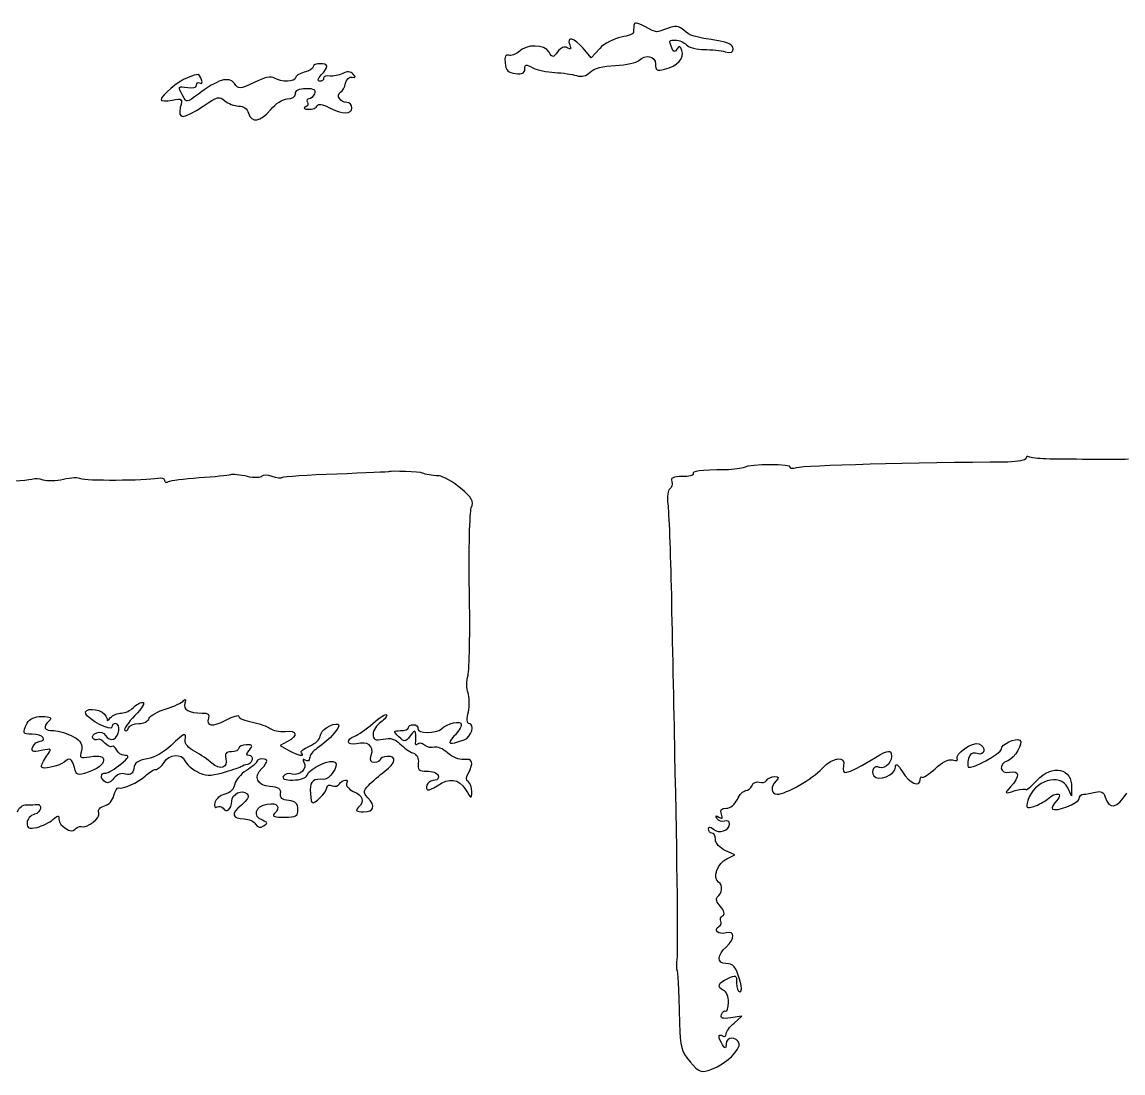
# Model space of a CAD drawing. Extents: x 0 to 69.4, y 0 to 30.3.
# Drawn here: x 15.33 to 20.74, y 24.39 to 29.56 of the extents above; entities that cross this region are included whole.
import ezdxf

# ---------------------------------------------------------------- set-up
doc = ezdxf.new("R2010")
doc.units = 0
doc.header["$MEASUREMENT"] = 0
doc.layers.get('0').update_dxf_attribs({"linetype": 'CONTINUOUS'})

msp = doc.modelspace()

# ---------------------------------------------------------------- linework, layer by layer
at = {"color": 0, "linetype": 'CONTINUOUS'}
for p, q in [((18.3369, 29.5418), (18.3369, 29.5418)), ((18.1269, 29.3837), (18.0869, 29.4307)), ((18.1686, 29.4289), (18.1269, 29.3837)), ((16.759, 29.3386), (16.759, 29.3386)), ((20.2656, 27.4135), (20.2656, 27.4135)), ((17.1357, 27.3475), (17.1357, 27.3475)), ((15.4606, 26.1221), (15.4606, 26.1221)), ((16.634, 26.0196), (16.5975, 26.0006)), ((16.5975, 26.0006), (16.6392, 25.9763)), ((16.4813, 25.9207), (16.4813, 25.9207)), ((20.4894, 25.7522), (20.4704, 25.7922)), ((20.4894, 25.7922), (20.4894, 25.7522)), ((18.8333, 25.4624), (18.7865, 25.4832)), ((18.7935, 25.4432), (18.8333, 25.4624)), ((18.8681, 24.669), (18.8126, 24.6604)), ((18.8299, 24.6343), (18.8681, 24.669))]:
    msp.add_line(p, q, dxfattribs=at)
for points in [[(18.3353, 29.5087), (18.3369, 29.5018), (18.3092, 29.4914), (18.2744, 29.4844)], [(18.3369, 29.5418), (18.3353, 29.5296), (18.3353, 29.514), (18.3353, 29.5087)], [(18.3907, 29.5365), (18.3508, 29.5574), (18.3388, 29.5592), (18.3369, 29.5418)], [(18.5018, 29.5279), (18.4428, 29.5053), (18.455, 29.5036), (18.3907, 29.5365)], [(18.5835, 29.5175), (18.5574, 29.5418), (18.5418, 29.5418), (18.5018, 29.5279)], [(18.7606, 29.4654), (18.6286, 29.4863), (18.6129, 29.4914), (18.5835, 29.5175)], [(18.0869, 29.4307), (18.0436, 29.481), (18.0036, 29.4914), (18.021, 29.4462)], [(18.2744, 29.4844), (18.2381, 29.4775), (18.1911, 29.4532), (18.1686, 29.4289)], [(18.5226, 29.4324), (18.5088, 29.4706), (18.5088, 29.4706), (18.5418, 29.4706)], [(18.5418, 29.4706), (18.5592, 29.4706), (18.5835, 29.4601), (18.5956, 29.4462)], [(18.8247, 29.4289), (18.8247, 29.4446), (18.8022, 29.4585), (18.7606, 29.4654)], [(17.7207, 29.396), (17.7051, 29.4011), (17.6999, 29.3907), (17.7033, 29.3578)], [(17.7711, 29.4133), (17.7554, 29.3994), (17.7346, 29.3907), (17.7207, 29.396)], [(17.9203, 29.4115), (17.8978, 29.4497), (17.8075, 29.4515), (17.7711, 29.4133)], [(17.9619, 29.4133), (17.9394, 29.3821), (17.936, 29.3821), (17.9203, 29.4115)], [(18.0089, 29.4324), (17.995, 29.4411), (17.9776, 29.4342), (17.9619, 29.4133)], [(18.021, 29.4462), (18.0297, 29.4254), (18.0263, 29.4219), (18.0089, 29.4324)], [(18.3613, 29.3699), (18.3942, 29.4029), (18.4428, 29.3925), (18.4428, 29.3525)], [(18.4879, 29.3265), (18.5504, 29.3421), (18.5869, 29.3837), (18.5731, 29.4185)], [(18.5488, 29.4254), (18.5383, 29.4081), (18.5314, 29.4099), (18.5226, 29.4324)], [(18.5731, 29.4185), (18.5643, 29.4428), (18.5592, 29.4446), (18.5488, 29.4254)], [(18.5956, 29.4462), (18.6078, 29.4342), (18.6476, 29.4238), (18.6824, 29.4238)], [(18.6824, 29.4238), (18.7171, 29.4238), (18.764, 29.4185), (18.7865, 29.4133)], [(18.7865, 29.4133), (18.8143, 29.4046), (18.8247, 29.4099), (18.8247, 29.4289)], [(16.7938, 29.3543), (16.7746, 29.3543), (16.759, 29.3474), (16.759, 29.3386)], [(16.7989, 29.2988), (16.8371, 29.3404), (16.8354, 29.3543), (16.7938, 29.3543)], [(17.7033, 29.3578), (17.7068, 29.3212), (17.719, 29.3092), (17.7554, 29.3057)], [(17.8006, 29.3282), (17.8006, 29.3508), (17.8058, 29.3525), (17.8406, 29.3335)], [(18.1217, 29.3126), (18.139, 29.3317), (18.1842, 29.3439), (18.2467, 29.3456)], [(18.2467, 29.3456), (18.2988, 29.349), (18.3508, 29.3594), (18.3613, 29.3699)], [(18.4428, 29.3525), (18.4428, 29.3212), (18.4497, 29.3178), (18.4879, 29.3265)], [(16.2104, 29.2744), (16.1983, 29.3074), (16.2, 29.3074), (16.141, 29.2849)], [(16.3719, 29.2571), (16.3458, 29.2935), (16.2886, 29.2761), (16.1949, 29.205)], [(16.5697, 29.2831), (16.5542, 29.2935), (16.5194, 29.2865), (16.469, 29.2622)], [(16.7156, 29.3126), (16.6913, 29.3057), (16.6722, 29.2935), (16.6722, 29.2849)], [(16.759, 29.3386), (16.759, 29.33), (16.7399, 29.3178), (16.7156, 29.3126)], [(16.7903, 29.2675), (16.7799, 29.2675), (16.7833, 29.2796), (16.7989, 29.2988)], [(16.8424, 29.2935), (16.825, 29.2969), (16.8111, 29.2918), (16.8111, 29.2831)], [(16.9049, 29.3057), (16.8857, 29.2969), (16.8579, 29.2918), (16.8424, 29.2935)], [(16.9568, 29.3022), (16.9429, 29.3161), (16.9257, 29.3178), (16.9049, 29.3057)], [(16.9188, 29.2587), (16.9222, 29.2779), (16.9378, 29.2918), (16.9517, 29.2883)], [(16.9517, 29.2883), (16.969, 29.2831), (16.9707, 29.2865), (16.9568, 29.3022)], [(17.7554, 29.3057), (17.7867, 29.3022), (17.8006, 29.3074), (17.8006, 29.3282)], [(17.8406, 29.3335), (17.8614, 29.3231), (17.9099, 29.3126), (17.9481, 29.3108)], [(17.9481, 29.3108), (17.9863, 29.3092), (18.0349, 29.3022), (18.054, 29.2953)], [(18.054, 29.2953), (18.08, 29.2883), (18.1026, 29.2935), (18.1217, 29.3126)], [(16.141, 29.2849), (16.0942, 29.2657), (16.0125, 29.1997), (16.0125, 29.1772)], [(16.1185, 29.1962), (16.0924, 29.2432), (16.0942, 29.2467), (16.1428, 29.2363)], [(16.1428, 29.2363), (16.1688, 29.2328), (16.1861, 29.2363), (16.1861, 29.2483)], [(16.1861, 29.2483), (16.1861, 29.2606), (16.1931, 29.264), (16.2035, 29.2587)], [(16.2035, 29.2587), (16.2139, 29.2536), (16.2157, 29.2606), (16.2104, 29.2744)], [(16.469, 29.2622), (16.3979, 29.2275), (16.3928, 29.2275), (16.3719, 29.2571)], [(16.6722, 29.2849), (16.6722, 29.264), (16.6028, 29.2622), (16.5697, 29.2831)], [(16.8111, 29.2831), (16.8111, 29.2744), (16.8024, 29.2675), (16.7903, 29.2675)], [(16.8944, 29.2136), (16.9031, 29.2189), (16.9153, 29.2397), (16.9188, 29.2587)], [(16.0664, 29.1754), (16.115, 29.1842), (16.1185, 29.1824), (16.1063, 29.139)], [(16.1949, 29.205), (16.1375, 29.1615), (16.1358, 29.1615), (16.1185, 29.1962)], [(16.2192, 29.146), (16.2886, 29.1928), (16.299, 29.1962), (16.325, 29.1719)], [(16.6322, 29.1807), (16.6565, 29.1807), (16.6722, 29.1911), (16.6722, 29.2067)], [(16.6722, 29.2067), (16.6722, 29.224), (16.6896, 29.2328), (16.7243, 29.2328)], [(16.7243, 29.2328), (16.7625, 29.2328), (16.7729, 29.2258), (16.766, 29.2067)], [(16.766, 29.2067), (16.759, 29.1928), (16.7486, 29.1807), (16.7382, 29.1807)], [(16.9257, 29.1633), (16.8926, 29.1633), (16.8701, 29.1981), (16.8944, 29.2136)], [(16.0125, 29.1772), (16.0125, 29.1703), (16.0368, 29.1685), (16.0664, 29.1754)], [(16.1063, 29.139), (16.0924, 29.0783), (16.1219, 29.08), (16.2192, 29.146)], [(16.325, 29.1719), (16.3407, 29.1581), (16.3719, 29.146), (16.3928, 29.146)], [(16.3928, 29.146), (16.4171, 29.146), (16.4361, 29.1337), (16.4414, 29.1113)], [(16.5507, 29.1286), (16.575, 29.1581), (16.6097, 29.1807), (16.6322, 29.1807)], [(16.7208, 29.1407), (16.7086, 29.1356), (16.7156, 29.1303), (16.7364, 29.1303)], [(16.7313, 29.165), (16.7382, 29.1564), (16.7313, 29.1442), (16.7208, 29.1407)], [(16.7382, 29.1807), (16.7294, 29.1807), (16.726, 29.1738), (16.7313, 29.165)], [(16.7364, 29.1303), (16.7572, 29.1286), (16.7764, 29.1372), (16.7799, 29.1476)], [(16.7799, 29.1476), (16.7833, 29.1581), (16.8042, 29.1564), (16.8371, 29.139)], [(16.8371, 29.139), (16.9031, 29.1043), (16.9499, 29.1043), (16.9499, 29.1372)], [(16.9499, 29.1372), (16.9499, 29.1511), (16.9394, 29.1633), (16.9257, 29.1633)], [(16.4414, 29.1113), (16.4551, 29.061), (16.5003, 29.0679), (16.5507, 29.1286)], [(20.2656, 27.4135), (20.2656, 27.4031), (20.2239, 27.3961), (20.1753, 27.3944)], [(20.2794, 27.4204), (20.2725, 27.4257), (20.2656, 27.4222), (20.2656, 27.4135)], [(20.3628, 27.41), (20.3246, 27.4118), (20.2881, 27.4153), (20.2794, 27.4204)], [(20.7689, 27.4083), (20.6943, 27.4065), (20.4565, 27.4083), (20.3628, 27.41)], [(17.1357, 27.3475), (17.1339, 27.3458), (17.0158, 27.3406), (16.8753, 27.3354)], [(17.2971, 27.3406), (17.285, 27.3458), (17.1408, 27.3528), (17.1357, 27.3475)], [(18.7865, 27.3563), (18.6633, 27.3563), (18.6199, 27.3493), (18.6286, 27.3371)], [(18.8785, 27.3683), (18.8699, 27.3632), (18.8282, 27.3579), (18.7865, 27.3563)], [(19.1076, 27.3683), (19.1181, 27.3857), (18.9063, 27.3857), (18.8785, 27.3683)], [(19.1372, 27.3667), (19.1164, 27.3597), (19.1025, 27.3614), (19.1076, 27.3683)], [(20.1753, 27.3944), (19.7206, 27.3926), (19.1701, 27.3771), (19.1372, 27.3667)], [(15.3825, 27.3111), (15.3738, 27.3058), (15.2835, 27.2989), (15.1828, 27.2954)], [(15.4311, 27.3058), (15.4119, 27.3128), (15.3894, 27.3146), (15.3825, 27.3111)], [(15.5317, 27.3093), (15.4953, 27.3007), (15.4501, 27.2989), (15.4311, 27.3058)], [(15.6168, 27.3128), (15.6064, 27.3181), (15.5682, 27.3181), (15.5317, 27.3093)], [(15.9951, 27.3146), (15.9328, 27.3024), (15.6358, 27.3007), (15.6168, 27.3128)], [(16.0299, 27.3042), (16.0299, 27.3128), (16.0143, 27.3181), (15.9951, 27.3146)], [(16.0472, 27.2972), (16.0368, 27.2919), (16.0299, 27.2938), (16.0299, 27.3042)], [(16.1983, 27.3163), (16.1254, 27.3111), (16.056, 27.3024), (16.0472, 27.2972)], [(16.3528, 27.3319), (16.3424, 27.3285), (16.2729, 27.3215), (16.1983, 27.3163)], [(16.4361, 27.3232), (16.4014, 27.3319), (16.3632, 27.3354), (16.3528, 27.3319)], [(16.5072, 27.325), (16.5021, 27.3163), (16.4708, 27.3163), (16.4361, 27.3232)], [(16.5576, 27.3232), (16.535, 27.3319), (16.5125, 27.3319), (16.5072, 27.325)], [(16.6079, 27.3181), (16.6028, 27.3128), (16.5801, 27.3146), (16.5576, 27.3232)], [(16.8753, 27.3354), (16.7329, 27.3301), (16.6132, 27.3232), (16.6079, 27.3181)], [(17.3788, 27.3267), (17.3406, 27.3285), (17.3128, 27.3336), (17.2971, 27.3406)], [(17.4846, 27.266), (17.4464, 27.2972), (17.3978, 27.325), (17.3788, 27.3267)], [(18.5226, 27.2989), (18.5279, 27.285), (18.5244, 27.2694), (18.514, 27.2625)], [(18.5747, 27.3232), (18.5296, 27.3232), (18.5157, 27.3163), (18.5226, 27.2989)], [(18.6286, 27.3371), (18.6321, 27.3285), (18.6078, 27.3232), (18.5747, 27.3232)], [(17.5367, 27.1688), (17.5506, 27.2035), (17.5419, 27.2174), (17.4846, 27.266)], [(18.514, 27.2625), (18.5036, 27.2572), (18.4983, 27.2243), (18.5036, 27.1879)], [(18.5036, 27.1879), (18.5088, 27.1532), (18.5157, 26.9518), (18.521, 26.7418)], [(17.5281, 26.7625), (17.5246, 26.9639), (17.5297, 27.1479), (17.5367, 27.1688)], [(17.5211, 26.346), (17.5281, 26.3719), (17.5315, 26.5594), (17.5281, 26.7625)], [(18.521, 26.7418), (18.5244, 26.5317), (18.5331, 26.1811), (18.5365, 25.9606)], [(17.5211, 26.2592), (17.5142, 26.28), (17.5124, 26.3182), (17.5211, 26.346)], [(15.8738, 26.1863), (15.8858, 26.2001), (15.9067, 26.2124), (15.9206, 26.2124)], [(15.9206, 26.2124), (15.9344, 26.2124), (15.9206, 26.1863), (15.8824, 26.1481)], [(16.0368, 26.1811), (16.075, 26.1932), (16.115, 26.2106), (16.1219, 26.221)], [(16.1289, 26.2089), (16.1185, 26.1776), (16.1479, 26.1603), (16.2139, 26.1603)], [(16.1219, 26.221), (16.1324, 26.2314), (16.134, 26.2263), (16.1289, 26.2089)], [(17.5228, 26.1654), (17.5297, 26.1967), (17.5281, 26.2401), (17.5211, 26.2592)], [(15.6411, 26.1568), (15.6289, 26.1863), (15.7071, 26.1846), (15.7331, 26.155)], [(15.7696, 26.0908), (15.7696, 26.0682), (15.6515, 26.1272), (15.6411, 26.1568)], [(15.7331, 26.155), (15.7435, 26.1411), (15.7504, 26.1272), (15.7469, 26.1238)], [(15.7626, 26.1376), (15.7731, 26.1499), (15.7974, 26.1603), (15.8164, 26.1603)], [(15.8164, 26.1603), (15.8356, 26.1603), (15.8615, 26.1724), (15.8738, 26.1863)], [(15.9536, 26.1342), (15.9588, 26.1481), (15.9969, 26.1689), (16.0368, 26.1811)], [(16.2139, 26.1603), (16.2417, 26.1603), (16.2521, 26.1533), (16.2451, 26.136)], [(16.3303, 26.1256), (16.3667, 26.1446), (16.3944, 26.1533), (16.3944, 26.1429)], [(17.0524, 26.1082), (17.0853, 26.1376), (17.1149, 26.1568), (17.12, 26.1515)], [(17.12, 26.1515), (17.1253, 26.1464), (17.1131, 26.1307), (17.0922, 26.1151)], [(17.5246, 26.1082), (17.5158, 26.1082), (17.5142, 26.1342), (17.5228, 26.1654)], [(15.3772, 26.0561), (15.3304, 26.0561), (15.3286, 26.0613), (15.3529, 26.1099)], [(15.3529, 26.1099), (15.3651, 26.1325), (15.3894, 26.1429), (15.4258, 26.1429)], [(15.4258, 26.1429), (15.4693, 26.1429), (15.4763, 26.1376), (15.4606, 26.1221)], [(15.4606, 26.1221), (15.4276, 26.089), (15.4363, 26.0735), (15.4849, 26.0735)], [(15.7469, 26.1238), (15.7453, 26.1203), (15.7522, 26.1256), (15.7626, 26.1376)], [(15.7869, 26.1082), (15.7782, 26.1082), (15.7696, 26.1013), (15.7696, 26.0908)], [(15.7782, 26.0318), (15.8078, 26.0439), (15.8147, 26.1082), (15.7869, 26.1082)], [(15.8824, 26.1481), (15.8494, 26.1133), (15.8268, 26.0804), (15.8321, 26.0751)], [(15.8511, 26.0874), (15.8564, 26.0978), (15.8789, 26.1082), (15.9015, 26.1082)], [(15.9015, 26.1082), (15.9258, 26.1082), (15.9483, 26.1203), (15.9536, 26.1342)], [(16.2451, 26.136), (16.2296, 26.0943), (16.2643, 26.0908), (16.3303, 26.1256)], [(16.3944, 26.1429), (16.3944, 26.1342), (16.424, 26.1221), (16.4604, 26.1151)], [(16.4604, 26.1151), (16.4951, 26.1082), (16.535, 26.0943), (16.5489, 26.0839)], [(16.8822, 26.1047), (16.9014, 26.0978), (16.8406, 26.0283), (16.7799, 25.9867)], [(16.7938, 26.0457), (16.7938, 26.0751), (16.8544, 26.1133), (16.8822, 26.1047)], [(16.9638, 26.0457), (16.9794, 26.0526), (17.0193, 26.0804), (17.0524, 26.1082)], [(17.0922, 26.1151), (17.0714, 26.1013), (17.054, 26.0735), (17.054, 26.0561)], [(17.2276, 26.0874), (17.2276, 26.096), (17.2399, 26.1029), (17.2519, 26.1029)], [(17.2519, 26.1029), (17.2658, 26.1029), (17.2763, 26.0943), (17.2746, 26.0839)], [(17.3908, 26.0821), (17.4186, 26.1117), (17.4881, 26.1256), (17.4881, 26.1029)], [(17.4881, 26.1029), (17.4881, 26.0925), (17.4725, 26.0665), (17.4517, 26.0457)], [(17.5019, 26.0283), (17.5385, 26.0404), (17.5575, 26.1082), (17.5246, 26.1082)], [(15.4311, 26.0388), (15.4258, 26.0492), (15.4015, 26.0561), (15.3772, 26.0561)], [(15.4849, 26.0735), (15.5092, 26.0735), (15.5525, 26.0596), (15.5803, 26.0439)], [(15.5803, 26.0439), (15.6185, 26.0214), (15.6272, 26.0057), (15.6203, 25.9744)], [(15.6758, 26.0369), (15.6706, 26.0457), (15.6793, 26.0578), (15.6949, 26.0631)], [(15.6949, 26.0631), (15.7122, 26.07), (15.7296, 26.0647), (15.7383, 26.0492)], [(15.7383, 26.0492), (15.7469, 26.0353), (15.7643, 26.0265), (15.7782, 26.0318)], [(15.8321, 26.0751), (15.839, 26.07), (15.8476, 26.0751), (15.8511, 26.0874)], [(16.1306, 26.0265), (16.1375, 26.0682), (16.1254, 26.0631), (16.0611, 26.0006)], [(16.5489, 26.0839), (16.5611, 26.0735), (16.594, 26.0682), (16.6218, 26.07)], [(16.6218, 26.07), (16.6808, 26.0769), (16.6878, 26.0492), (16.634, 26.0196)], [(16.7417, 25.9971), (16.7694, 26.0092), (16.7938, 26.0318), (16.7938, 26.0457)], [(16.9725, 26.0092), (16.9257, 25.9988), (16.9188, 26.0318), (16.9638, 26.0457)], [(17.054, 26.0561), (17.054, 26.0283), (17.0628, 26.0249), (17.1044, 26.0318)], [(17.1808, 26.0439), (17.1531, 26.0717), (17.1531, 26.0735), (17.1894, 26.0735)], [(17.2364, 26.0474), (17.2121, 26.0161), (17.2086, 26.0161), (17.1808, 26.0439)], [(17.1894, 26.0735), (17.2103, 26.0735), (17.2276, 26.0804), (17.2276, 26.0874)], [(17.2642, 26.0561), (17.2624, 26.0769), (17.2554, 26.0751), (17.2364, 26.0474)], [(17.2624, 26.0126), (17.2642, 26.0231), (17.2658, 26.0422), (17.2642, 26.0561)], [(17.2746, 26.0839), (17.2693, 26.0596), (17.3665, 26.0578), (17.3908, 26.0821)], [(17.4517, 26.0457), (17.4151, 26.0057), (17.4256, 26.0022), (17.5019, 26.0283)], [(15.4224, 25.9763), (15.379, 25.9658), (15.3721, 25.9693), (15.3807, 25.9936)], [(15.3807, 25.9936), (15.386, 26.0092), (15.4033, 26.0214), (15.4172, 26.0214)], [(15.4172, 26.0214), (15.4311, 26.0214), (15.4363, 26.03), (15.4311, 26.0388)], [(15.7001, 26.03), (15.6914, 26.0249), (15.681, 26.0283), (15.6758, 26.0369)], [(15.7349, 26.0126), (15.7226, 26.0265), (15.7071, 26.0353), (15.7001, 26.03)], [(15.7696, 25.9953), (15.7626, 25.9901), (15.7469, 25.9988), (15.7349, 26.0126)], [(15.7939, 25.9779), (15.7869, 25.9918), (15.7765, 26.0006), (15.7696, 25.9953)], [(16.0611, 26.0006), (16.0282, 25.9675), (15.9796, 25.9415), (15.9432, 25.9346)], [(16.1775, 25.971), (16.1463, 25.9867), (16.1271, 26.0092), (16.1306, 26.0265)], [(16.431, 26.004), (16.4118, 26.004), (16.3944, 25.9971), (16.3944, 25.9867)], [(16.4465, 25.9779), (16.4639, 26.0006), (16.4621, 26.004), (16.431, 26.004)], [(16.7017, 25.964), (16.6947, 25.971), (16.7121, 25.9849), (16.7417, 25.9971)], [(17.0454, 25.9536), (17.061, 25.9988), (17.0263, 26.0231), (16.9725, 26.0092)], [(17.1044, 26.0318), (17.1392, 26.0388), (17.1635, 26.0335), (17.186, 26.0092)], [(17.186, 26.0092), (17.2051, 25.9901), (17.2329, 25.9693), (17.2503, 25.964)], [(17.2728, 26.0075), (17.2658, 26.0006), (17.2607, 26.004), (17.2624, 26.0126)], [(17.3075, 26.0022), (17.2954, 26.0126), (17.2797, 26.0144), (17.2728, 26.0075)], [(17.3561, 25.9918), (17.3422, 25.9867), (17.3214, 25.9918), (17.3075, 26.0022)], [(17.4204, 25.964), (17.3978, 25.9849), (17.3683, 25.9971), (17.3561, 25.9918)], [(19.9271, 25.9346), (19.9132, 25.9571), (20.0035, 26.0214), (20.0329, 26.0092)], [(20.0329, 26.0092), (20.0711, 25.9953), (20.0642, 25.9467), (20.0243, 25.9606)], [(20.144, 25.9832), (20.144, 26.0057), (20.2135, 26.0404), (20.2343, 26.0265)], [(20.2343, 26.0265), (20.2551, 26.0144), (20.21, 25.9363), (20.1753, 25.9258)], [(15.4485, 25.9485), (15.4763, 25.9849), (15.4744, 25.9867), (15.4224, 25.9763)], [(15.4224, 25.8964), (15.4224, 25.9033), (15.4346, 25.9258), (15.4485, 25.9485)], [(15.5856, 25.8929), (15.5733, 25.9363), (15.5613, 25.9432), (15.5351, 25.9189)], [(15.6203, 25.9744), (15.6099, 25.9381), (15.6133, 25.9363), (15.6619, 25.945)], [(15.6619, 25.945), (15.7574, 25.964), (15.7488, 25.9015), (15.6532, 25.8686)], [(15.8338, 25.9519), (15.8164, 25.9519), (15.799, 25.964), (15.7939, 25.9779)], [(15.8129, 25.9085), (15.8529, 25.9415), (15.8581, 25.9501), (15.8338, 25.9519)], [(15.9432, 25.9346), (15.8981, 25.9276), (15.8807, 25.9154), (15.8772, 25.8876)], [(16.0264, 25.9172), (16.0507, 25.9589), (16.1132, 25.9624), (16.1289, 25.9258)], [(16.2608, 25.9138), (16.2435, 25.9293), (16.2053, 25.9554), (16.1775, 25.971)], [(16.3303, 25.9363), (16.3424, 25.8911), (16.3025, 25.8772), (16.2608, 25.9138)], [(16.3581, 25.9693), (16.3303, 25.9693), (16.3233, 25.9606), (16.3303, 25.9363)], [(16.3944, 25.9867), (16.3944, 25.9779), (16.3771, 25.9693), (16.3581, 25.9693)], [(16.4465, 25.9519), (16.4292, 25.9519), (16.4292, 25.9589), (16.4465, 25.9779)], [(16.4604, 25.9311), (16.4639, 25.9415), (16.4569, 25.9519), (16.4465, 25.9519)], [(16.5072, 25.9346), (16.4933, 25.9346), (16.4813, 25.9276), (16.4813, 25.9207)], [(16.5072, 25.8876), (16.5403, 25.9224), (16.5403, 25.9346), (16.5072, 25.9346)], [(16.6392, 25.9763), (16.6843, 25.9519), (16.7208, 25.9432), (16.7017, 25.964)], [(16.7208, 25.9276), (16.7086, 25.9346), (16.7069, 25.9328), (16.7139, 25.9189)], [(16.7417, 25.9381), (16.7417, 25.9258), (16.7329, 25.9207), (16.7208, 25.9276)], [(16.7294, 25.8547), (16.7433, 25.8911), (16.8493, 25.9381), (16.8701, 25.9172)], [(16.7799, 25.9867), (16.759, 25.9728), (16.7417, 25.9519), (16.7417, 25.9381)], [(17.061, 25.9172), (17.0419, 25.9172), (17.0367, 25.9276), (17.0454, 25.9536)], [(17.1235, 25.9467), (17.1044, 25.945), (17.0888, 25.9381), (17.0888, 25.9311)], [(17.1114, 25.8738), (17.1669, 25.9138), (17.1721, 25.9501), (17.1235, 25.9467)], [(17.2503, 25.964), (17.2711, 25.9554), (17.2797, 25.9381), (17.2763, 25.9138)], [(17.5003, 25.9311), (17.4776, 25.9293), (17.4429, 25.9432), (17.4204, 25.964)], [(17.5228, 25.8651), (17.5506, 25.9172), (17.5436, 25.9381), (17.5003, 25.9311)], [(18.5365, 25.9606), (18.5488, 25.445), (18.5539, 24.9589), (18.5469, 24.9364)], [(19.2622, 25.8876), (19.316, 25.945), (19.3819, 25.9519), (19.3681, 25.8999)], [(19.4965, 25.9258), (19.5782, 25.9744), (19.599, 25.9814), (19.6025, 25.9606)], [(19.6025, 25.9606), (19.6111, 25.9242), (19.5747, 25.8825), (19.5451, 25.8929)], [(19.8176, 25.886), (19.8507, 25.9172), (19.8854, 25.9346), (19.9044, 25.9293)], [(19.9044, 25.9293), (19.9218, 25.9242), (19.9322, 25.9276), (19.9271, 25.9346)], [(19.9826, 25.9363), (19.9774, 25.9172), (19.9774, 25.8981), (19.9808, 25.8946)], [(19.9808, 25.8946), (19.9947, 25.8807), (20.144, 25.9606), (20.144, 25.9832)], [(20.0243, 25.9606), (20.0017, 25.9675), (19.9896, 25.9606), (19.9826, 25.9363)], [(15.5351, 25.9189), (15.5108, 25.8981), (15.4224, 25.879), (15.4224, 25.8964)], [(15.6532, 25.8686), (15.5994, 25.8513), (15.596, 25.8529), (15.5856, 25.8929)], [(15.74, 25.8651), (15.7504, 25.8651), (15.7851, 25.8842), (15.8129, 25.9085)], [(15.8772, 25.8876), (15.8738, 25.8617), (15.8633, 25.8547), (15.8372, 25.8599)], [(15.9328, 25.8494), (15.9518, 25.8686), (15.9761, 25.8825), (15.9847, 25.8825)], [(15.9847, 25.8825), (15.9951, 25.8825), (16.0143, 25.8981), (16.0264, 25.9172)], [(16.1289, 25.9258), (16.134, 25.9103), (16.1601, 25.8876), (16.1879, 25.8721)], [(16.3129, 25.8668), (16.3528, 25.8772), (16.3944, 25.8911), (16.4032, 25.8964)], [(16.4032, 25.8964), (16.4136, 25.9033), (16.4275, 25.9085), (16.4361, 25.9085)], [(16.4813, 25.9207), (16.4813, 25.9138), (16.4586, 25.8946), (16.431, 25.8772)], [(16.4361, 25.9085), (16.4449, 25.9085), (16.4551, 25.9189), (16.4604, 25.9311)], [(16.5472, 25.7992), (16.4829, 25.8043), (16.4639, 25.846), (16.5072, 25.8876)], [(16.7139, 25.9189), (16.7329, 25.8894), (16.6947, 25.8494), (16.6565, 25.8599)], [(16.8701, 25.9172), (16.8857, 25.9015), (16.8389, 25.8304), (16.8128, 25.8339)], [(17.0888, 25.9311), (17.0888, 25.9242), (17.0767, 25.9172), (17.061, 25.9172)], [(17.2763, 25.9138), (17.2728, 25.8807), (17.2797, 25.8738), (17.3179, 25.8738)], [(19.0417, 25.761), (19.0851, 25.761), (19.2153, 25.8356), (19.2622, 25.8876)], [(19.3681, 25.8999), (19.356, 25.8513), (19.3819, 25.8564), (19.4965, 25.9258)], [(19.5451, 25.8929), (19.5174, 25.905), (19.5, 25.879), (19.5174, 25.8513)], [(19.5174, 25.8513), (19.5365, 25.82), (19.6233, 25.8564), (19.6233, 25.8946)], [(19.6233, 25.8946), (19.6233, 25.9154), (19.6338, 25.9085), (19.6581, 25.8703)], [(19.7535, 25.8443), (19.7588, 25.839), (19.7882, 25.8582), (19.8176, 25.886)], [(20.1753, 25.9258), (20.1267, 25.9085), (20.1354, 25.8599), (20.1857, 25.8686)], [(20.3176, 25.8286), (20.3957, 25.9103), (20.4929, 25.8894), (20.4894, 25.7922)], [(15.7383, 25.82), (15.7106, 25.8374), (15.7122, 25.8651), (15.74, 25.8651)], [(15.78, 25.839), (15.7678, 25.8217), (15.7488, 25.8131), (15.7383, 25.82)], [(15.8372, 25.8599), (15.8164, 25.8668), (15.7939, 25.8582), (15.78, 25.839)], [(15.8025, 25.7922), (15.8251, 25.7853), (15.8981, 25.8182), (15.9328, 25.8494)], [(16.1879, 25.8721), (16.2296, 25.8513), (16.2521, 25.8494), (16.3129, 25.8668)], [(16.431, 25.8772), (16.4032, 25.8599), (16.3771, 25.8304), (16.3736, 25.8096)], [(16.6132, 25.8494), (16.6044, 25.8374), (16.6218, 25.8304), (16.66, 25.8304)], [(16.6565, 25.8599), (16.6392, 25.8651), (16.6183, 25.8599), (16.6132, 25.8494)], [(16.66, 25.8304), (16.6965, 25.8304), (16.7243, 25.8408), (16.7294, 25.8547)], [(16.8128, 25.8339), (16.7642, 25.839), (16.7451, 25.8251), (16.7451, 25.7835)], [(16.8892, 25.8113), (16.8944, 25.8217), (16.9083, 25.8304), (16.9169, 25.8304)], [(16.9169, 25.8304), (16.9274, 25.8304), (16.929, 25.8235), (16.9239, 25.8131)], [(17.0332, 25.8061), (17.0506, 25.8235), (17.0871, 25.8547), (17.1114, 25.8738)], [(17.3579, 25.8304), (17.3318, 25.8304), (17.3058, 25.7992), (17.3197, 25.7835)], [(17.3179, 25.8738), (17.344, 25.8756), (17.37, 25.8651), (17.3735, 25.8529)], [(17.3735, 25.8529), (17.3788, 25.8408), (17.3718, 25.8304), (17.3579, 25.8304)], [(17.37, 25.8026), (17.4274, 25.8443), (17.476, 25.8374), (17.5089, 25.7835)], [(17.5228, 25.8217), (17.5107, 25.8286), (17.5107, 25.8425), (17.5228, 25.8651)], [(18.9532, 25.82), (18.9671, 25.8147), (18.9826, 25.8182), (18.9896, 25.8286)], [(18.9896, 25.8286), (18.9949, 25.839), (19.0139, 25.8478), (19.0296, 25.8478)], [(19.0365, 25.8269), (19.0069, 25.7974), (19.0104, 25.761), (19.0417, 25.761)], [(19.0296, 25.8478), (19.0504, 25.8478), (19.0521, 25.8425), (19.0365, 25.8269)], [(19.6581, 25.8703), (19.691, 25.8147), (19.7449, 25.7922), (19.7449, 25.8339)], [(19.7449, 25.8339), (19.7449, 25.8443), (19.7483, 25.8494), (19.7535, 25.8443)], [(20.1857, 25.8686), (20.2343, 25.879), (20.2361, 25.8494), (20.1892, 25.7974)], [(20.2656, 25.7835), (20.2656, 25.7783), (20.2899, 25.7974), (20.3176, 25.8286)], [(20.4704, 25.7922), (20.4322, 25.8686), (20.3054, 25.8286), (20.2742, 25.7297)], [(15.78, 25.754), (15.7851, 25.7765), (15.7956, 25.7939), (15.8025, 25.7922)], [(16.3736, 25.8096), (16.3701, 25.7853), (16.3528, 25.7679), (16.325, 25.761)], [(16.3597, 25.7263), (16.3597, 25.7626), (16.4101, 25.7869), (16.4344, 25.7626)], [(16.5993, 25.7644), (16.6028, 25.7853), (16.5889, 25.7957), (16.5472, 25.7992)], [(16.7451, 25.7835), (16.7451, 25.7557), (16.7486, 25.7279), (16.7538, 25.721)], [(16.7538, 25.721), (16.7625, 25.7054), (16.8285, 25.7731), (16.8285, 25.7974)], [(16.8285, 25.7974), (16.8285, 25.8061), (16.8389, 25.8078), (16.8528, 25.8026)], [(16.8528, 25.8026), (16.8667, 25.7974), (16.8822, 25.8008), (16.8892, 25.8113)], [(16.9239, 25.8131), (16.9188, 25.8043), (16.9325, 25.7869), (16.9568, 25.7749)], [(16.9568, 25.7749), (17.0054, 25.754), (17.0142, 25.7279), (16.9811, 25.695)], [(17.0281, 25.7436), (17.0054, 25.7696), (17.0054, 25.7765), (17.0332, 25.8061)], [(17.3197, 25.7835), (17.3249, 25.7783), (17.3475, 25.7869), (17.37, 25.8026)], [(17.5089, 25.7835), (17.5367, 25.7383), (17.5385, 25.7367), (17.5401, 25.7731)], [(17.5401, 25.7731), (17.5401, 25.7939), (17.5315, 25.8165), (17.5228, 25.8217)], [(18.8456, 25.7349), (18.856, 25.7592), (18.875, 25.7783), (18.8872, 25.7783)], [(18.8872, 25.7783), (18.8976, 25.7783), (18.9115, 25.7904), (18.9185, 25.8043)], [(18.9185, 25.8043), (18.9236, 25.8182), (18.9393, 25.8251), (18.9532, 25.82)], [(20.1892, 25.7974), (20.1579, 25.7626), (20.1579, 25.7626), (20.2118, 25.7783)], [(20.2118, 25.7783), (20.2413, 25.7869), (20.2656, 25.7888), (20.2656, 25.7835)], [(20.3714, 25.7367), (20.4131, 25.7749), (20.4513, 25.7679), (20.4165, 25.7297)], [(20.6075, 25.7714), (20.6336, 25.7783), (20.6475, 25.7714), (20.6544, 25.7471)], [(15.7331, 25.7036), (15.7539, 25.7089), (15.7747, 25.7314), (15.78, 25.754)], [(16.2764, 25.7193), (16.2729, 25.7001), (16.2764, 25.6915), (16.2868, 25.6985)], [(16.325, 25.761), (16.3007, 25.7557), (16.2799, 25.7367), (16.2764, 25.7193)], [(16.3164, 25.6915), (16.3319, 25.6654), (16.3597, 25.6881), (16.3597, 25.7263)], [(16.4344, 25.7626), (16.4465, 25.7506), (16.4379, 25.7332), (16.4067, 25.7071)], [(16.5333, 25.7124), (16.5854, 25.721), (16.6028, 25.6985), (16.5681, 25.6638)], [(16.6392, 25.7297), (16.6079, 25.7332), (16.5958, 25.7436), (16.5993, 25.7644)], [(16.6843, 25.6863), (16.6843, 25.714), (16.6739, 25.7263), (16.6392, 25.7297)], [(17.0072, 25.6742), (17.0593, 25.6742), (17.0679, 25.7001), (17.0281, 25.7436)], [(18.7918, 25.6915), (18.8108, 25.6915), (18.8333, 25.7106), (18.8456, 25.7349)], [(20.2742, 25.7297), (20.2638, 25.6915), (20.2656, 25.6897), (20.3038, 25.7001)], [(20.3038, 25.7001), (20.3246, 25.7071), (20.3558, 25.7244), (20.3714, 25.7367)], [(20.4165, 25.7297), (20.3992, 25.7124), (20.3906, 25.6932), (20.3957, 25.6881)], [(20.3957, 25.6881), (20.4114, 25.6724), (20.526, 25.7175), (20.526, 25.7383)], [(20.526, 25.7383), (20.526, 25.7506), (20.5364, 25.761), (20.5485, 25.761)], [(20.5485, 25.761), (20.5589, 25.761), (20.5867, 25.7661), (20.6075, 25.7714)], [(20.6544, 25.7471), (20.6753, 25.6828), (20.7135, 25.6897), (20.7603, 25.7661)], [(15.3061, 25.6742), (15.3113, 25.695), (15.3304, 25.7089), (15.3513, 25.7089)], [(15.3513, 25.7089), (15.3721, 25.7089), (15.3929, 25.7089), (15.3999, 25.7106)], [(15.3999, 25.7106), (15.4311, 25.714), (15.4224, 25.6707), (15.3894, 25.6619)], [(15.6185, 25.6013), (15.6532, 25.5943), (15.714, 25.6446), (15.7053, 25.6689)], [(15.7053, 25.6689), (15.6983, 25.6846), (15.7106, 25.6967), (15.7331, 25.7036)], [(16.2868, 25.6985), (16.2972, 25.7036), (16.3094, 25.7019), (16.3164, 25.6915)], [(16.4067, 25.7071), (16.3528, 25.6672), (16.3597, 25.6394), (16.4206, 25.6394)], [(16.5107, 25.6325), (16.4604, 25.6515), (16.4743, 25.7036), (16.5333, 25.7124)], [(16.5681, 25.6638), (16.5558, 25.6515), (16.5732, 25.6464), (16.6183, 25.6481)], [(16.6183, 25.6481), (16.6757, 25.6481), (16.6843, 25.6533), (16.6843, 25.6863)], [(16.9811, 25.695), (16.9656, 25.6793), (16.9707, 25.6742), (17.0072, 25.6742)], [(18.7675, 25.6619), (18.7588, 25.6828), (18.7657, 25.6915), (18.7918, 25.6915)], [(15.3894, 25.6619), (15.3686, 25.6568), (15.3529, 25.6394), (15.3529, 25.6203)], [(15.3529, 25.6203), (15.3529, 25.5925), (15.3617, 25.589), (15.4015, 25.5978)], [(15.4015, 25.5978), (15.4276, 25.6047), (15.4624, 25.6221), (15.4797, 25.636)], [(15.4797, 25.636), (15.504, 25.6585), (15.5092, 25.6585), (15.5092, 25.6376)], [(15.5092, 25.6376), (15.5092, 25.6047), (15.5733, 25.5647), (15.5872, 25.5874)], [(16.4206, 25.6394), (16.4431, 25.6394), (16.469, 25.6272), (16.476, 25.6133)], [(16.476, 25.6133), (16.4864, 25.5978), (16.4986, 25.5943), (16.516, 25.6047)], [(16.516, 25.6047), (16.5368, 25.6186), (16.5368, 25.6221), (16.5107, 25.6325)], [(18.7275, 25.589), (18.7553, 25.5647), (18.8074, 25.5821), (18.8074, 25.6151)], [(18.7449, 25.6411), (18.7363, 25.655), (18.7397, 25.6585), (18.7553, 25.6481)], [(18.7831, 25.629), (18.7692, 25.6238), (18.7536, 25.629), (18.7449, 25.6411)], [(18.7553, 25.6481), (18.7726, 25.6376), (18.7761, 25.6411), (18.7675, 25.6619)], [(18.8074, 25.6151), (18.8074, 25.6272), (18.7969, 25.6342), (18.7831, 25.629)], [(15.5872, 25.5874), (15.5942, 25.5978), (15.6081, 25.6029), (15.6185, 25.6013)], [(18.7032, 25.589), (18.7032, 25.6029), (18.7101, 25.6029), (18.7275, 25.589)], [(18.7206, 25.57), (18.7119, 25.57), (18.7032, 25.5786), (18.7032, 25.589)], [(18.7379, 25.5388), (18.7379, 25.5561), (18.731, 25.57), (18.7206, 25.57)], [(18.7865, 25.4832), (18.7588, 25.4971), (18.7379, 25.5196), (18.7379, 25.5388)], [(18.7536, 25.3286), (18.7224, 25.3478), (18.7483, 25.4224), (18.7935, 25.4432)], [(18.7467, 25.254), (18.7726, 25.2732), (18.7761, 25.3131), (18.7536, 25.3286)], [(18.7622, 25.2089), (18.7432, 25.2281), (18.7379, 25.2471), (18.7467, 25.254)], [(18.7726, 25.1621), (18.7865, 25.1707), (18.7814, 25.1864), (18.7622, 25.2089)], [(18.7553, 25.11), (18.7657, 25.1169), (18.7692, 25.1274), (18.764, 25.136)], [(18.764, 25.136), (18.7588, 25.1447), (18.764, 25.1568), (18.7726, 25.1621)], [(18.79, 25.0788), (18.7518, 25.0683), (18.7258, 25.0926), (18.7553, 25.11)], [(18.79, 25.0093), (18.8351, 25.0492), (18.8351, 25.0908), (18.79, 25.0788)], [(18.7883, 24.9276), (18.7449, 24.9276), (18.7467, 24.9728), (18.79, 25.0093)], [(18.5469, 24.9364), (18.5453, 24.9276), (18.5453, 24.9121), (18.5469, 24.9017)], [(18.8594, 24.841), (18.8386, 24.9138), (18.8264, 24.9276), (18.7883, 24.9276)], [(18.5469, 24.9017), (18.5522, 24.8825), (18.5557, 24.8271), (18.5608, 24.6326)], [(18.7779, 24.7958), (18.7432, 24.8097), (18.7501, 24.834), (18.7988, 24.8547)], [(18.7988, 24.8547), (18.8386, 24.8739), (18.8421, 24.8721), (18.8421, 24.8322)], [(18.8421, 24.8322), (18.8421, 24.8079), (18.849, 24.7889), (18.8576, 24.7889)], [(18.8576, 24.7889), (18.8681, 24.7889), (18.8681, 24.8097), (18.8594, 24.841)], [(18.8022, 24.7368), (18.8022, 24.7646), (18.7918, 24.7906), (18.7779, 24.7958)], [(18.7675, 24.6778), (18.7726, 24.6917), (18.7814, 24.6986), (18.7883, 24.6933)], [(18.7883, 24.6933), (18.7953, 24.6899), (18.8022, 24.709), (18.8022, 24.7368)], [(18.8126, 24.6604), (18.771, 24.6551), (18.7606, 24.6586), (18.7675, 24.6778)], [(18.5608, 24.6326), (18.5643, 24.5181), (18.5696, 24.4954), (18.6129, 24.4451)], [(18.7726, 24.5285), (18.7501, 24.5632), (18.7501, 24.5857), (18.7726, 24.5718)], [(18.79, 24.5806), (18.79, 24.5926), (18.8074, 24.6169), (18.8299, 24.6343)], [(18.7206, 24.4086), (18.7865, 24.4313), (18.8646, 24.5058), (18.8542, 24.5354)], [(18.7726, 24.5718), (18.7831, 24.5667), (18.79, 24.5701), (18.79, 24.5806)], [(18.79, 24.5336), (18.79, 24.5076), (18.7865, 24.5058), (18.7726, 24.5285)], [(18.8542, 24.5354), (18.8421, 24.5701), (18.79, 24.5683), (18.79, 24.5336)], [(18.6129, 24.4451), (18.6599, 24.3913), (18.665, 24.3896), (18.7206, 24.4086)]]:
    msp.add_open_spline(points, degree=3, dxfattribs=at)

doc.saveas('drawing.dxf')
